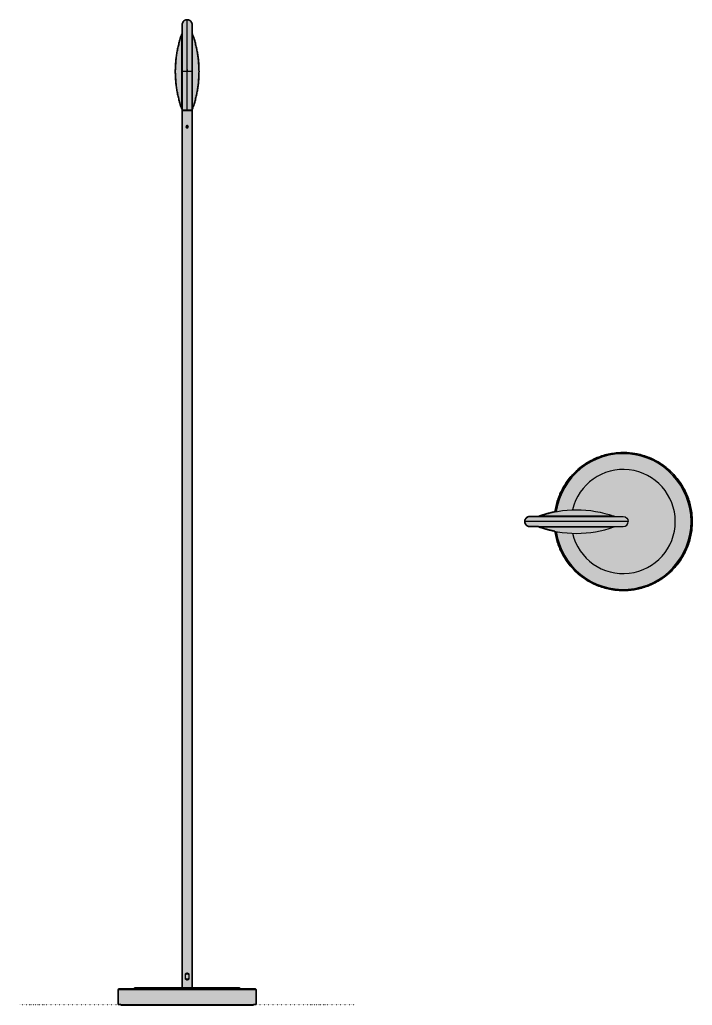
# Model space of a CAD drawing. Header units: millimetres. Extents: x 0 to 1411, y -1 to 1250.
# Drawn here: x 558 to 1411, y -1 to 1249 of the extents above; entities that cross this region are included whole.
import ezdxf

# ---------------------------------------------------------------- set-up
doc = ezdxf.new("R2010")
doc.units = ezdxf.units.MM
doc.linetypes.add('Dots', pattern=[1, 0, -1])
doc.layers.add('Blocks', color=7, linetype='Continuous')
doc.layers.add('Blocks$Fill', color=7, linetype='Continuous', true_color=0xffffff)
for name, color, linetype, lineweight, true_color in [('Blocks$Inner', 7, 'Continuous', 25, 0x007f00), ('Blocks$Outline', 7, 'Continuous', 35, 0xff3f3f), ('Groud', 7, 'Dots', 25, 0x243775)]:
    doc.layers.add(name, color=color, linetype=linetype, lineweight=lineweight, true_color=true_color)

# ---------------------------------------------------------------- blocks, each defined once
blk = doc.blocks.new('Marselis Floor Lamp Top')
at = {"layer": 'Blocks$Fill'}
blk.add_hatch(color=256, dxfattribs=at).paths.add_polyline_path([(293.5, 44.7), (293.5, 46.6), (293.4, 48.5), (293.3, 50.4), (293.2, 52.3), (293, 54.2), (292.8, 56.1), (292.5, 58.1), (292.2, 60), (291.8, 62), (291.4, 63.9), (290.9, 65.9), (290.4, 67.9), (289.8, 69.8), (289.2, 71.8), (288.6, 73.7), (287.9, 75.7), (287.1, 77.6), (286.3, 79.5), (285.4, 81.4), (284.5, 83.3), (283.6, 85.2), (282.6, 87.1), (281.5, 88.9), (280.4, 90.7), (279.3, 92.5), (278.1, 94.3), (276.9, 96.1), (275.6, 97.8), (274.3, 99.5), (272.9, 101.1), (271.5, 102.8), (270, 104.4), (268.6, 105.9), (267, 107.4), (265.5, 108.9), (263.9, 110.4), (262.2, 111.8), (260.6, 113.1), (258.9, 114.4), (257.2, 115.7), (255.4, 116.9), (253.7, 118.1), (251.9, 119.2), (250.1, 120.3), (248.2, 121.4), (246.4, 122.3), (244.5, 123.3), (242.7, 124.2), (240.8, 125), (238.9, 125.8), (237, 126.6), (235.1, 127.3), (233.1, 127.9), (231.2, 128.5), (229.3, 129.1), (227.4, 129.6), (225.5, 130), (223.5, 130.4), (221.6, 130.8), (219.7, 131.1), (217.8, 131.4), (215.9, 131.7), (214.1, 131.8), (212.2, 132), (210.3, 132.1), (208.5, 132.2), (206.6, 132.2), (204.6, 132.2), (202.7, 132.2), (200.8, 132.1), (198.8, 131.9), (196.8, 131.7), (194.9, 131.5), (192.9, 131.2), (190.9, 130.9), (188.9, 130.5), (186.9, 130.1), (184.9, 129.6), (182.9, 129.1), (181, 128.6), (179, 127.9), (177, 127.3), (175, 126.5), (173.1, 125.8), (171.1, 125), (169.2, 124.1), (167.3, 123.2), (165.4, 122.2), (163.5, 121.2), (161.6, 120.1), (159.8, 119), (158, 117.9), (156.2, 116.7), (154.5, 115.4), (152.7, 114.1), (151.1, 112.8), (149.4, 111.4), (147.8, 110), (146.2, 108.6), (144.6, 107.1), (143.1, 105.6), (141.7, 104), (140.2, 102.4), (138.8, 100.8), (137.5, 99.1), (136.2, 97.5), (134.9, 95.8), (133.7, 94), (132.6, 92.3), (131.4, 90.5), (130.4, 88.7), (129.4, 86.9), (128.4, 85.1), (127.4, 83.2), (126.6, 81.4), (125.7, 79.5), (125, 77.7), (124.2, 75.8), (123.5, 73.9), (122.9, 72), (122.3, 70.2), (121.7, 68.3), (121.2, 66.4), (120.8, 64.5), (120.4, 62.7), (120, 60.8), (119.7, 58.9), (119.4, 57.1), (116.8, 56.5), (114.3, 56), (111.7, 55.4), (109.2, 54.7), (106.7, 54), (104.2, 53.2), (101.8, 52.4), (99.3, 51.6), (99.3, 51.6), (99.3, 51.6), (99.2, 51.6), (99.2, 51.5), (99.1, 51.5), (99.1, 51.5), (99, 51.5), (99, 51.4), (98.9, 51.4), (98.8, 51.4), (98.8, 51.3), (98.7, 51.3), (98.7, 51.2), (98.7, 51.2), (98.6, 51.2), (98.6, 51.1), (98.5, 51.1), (87.3, 51.1), (87.2, 51.1), (87, 51.1), (86.9, 51.1), (86.7, 51), (86.6, 51), (86.5, 51), (86.3, 51), (86.2, 51), (86, 50.9), (85.9, 50.9), (85.7, 50.9), (85.6, 50.8), (85.4, 50.8), (85.3, 50.7), (85.1, 50.7), (85, 50.6), (84.8, 50.6), (84.7, 50.5), (84.5, 50.4), (84.4, 50.4), (84.3, 50.3), (84.1, 50.2), (84, 50.1), (83.8, 50), (83.7, 49.9), (83.6, 49.8), (83.4, 49.8), (83.3, 49.6), (83.2, 49.5), (83.1, 49.4), (82.9, 49.3), (82.8, 49.2), (82.7, 49.1), (82.6, 49), (82.5, 48.8), (82.4, 48.7), (82.3, 48.6), (82.2, 48.5), (82.1, 48.3), (82, 48.2), (81.9, 48.1), (81.8, 47.9), (81.7, 47.8), (81.7, 47.6), (81.6, 47.5), (81.5, 47.3), (81.5, 47.2), (81.4, 47.1), (81.4, 46.9), (81.3, 46.8), (81.3, 46.6), (81.2, 46.5), (81.2, 46.3), (81.1, 46.2), (81.1, 46), (81.1, 45.9), (81, 45.7), (81, 45.6), (81, 45.4), (81, 45.3), (81, 45.1), (81, 45), (81, 44.9), (81, 44.7), (81, 44.6), (81, 44.4), (81, 44.3), (81, 44.1), (81, 44), (81, 43.9), (81, 43.7), (81.1, 43.6), (81.1, 43.4), (81.1, 43.3), (81.2, 43.1), (81.2, 43), (81.3, 42.8), (81.3, 42.7), (81.4, 42.5), (81.4, 42.4), (81.5, 42.2), (81.5, 42.1), (81.6, 41.9), (81.7, 41.8), (81.7, 41.7), (81.8, 41.5), (81.9, 41.4), (82, 41.2), (82.1, 41.1), (82.2, 41), (82.3, 40.8), (82.4, 40.7), (82.5, 40.6), (82.6, 40.5), (82.7, 40.3), (82.8, 40.2), (82.9, 40.1), (83.1, 40), (83.2, 39.9), (83.3, 39.8), (83.4, 39.7), (83.6, 39.6), (83.7, 39.5), (83.8, 39.4), (84, 39.3), (84.1, 39.2), (84.3, 39.2), (84.4, 39.1), (84.5, 39), (84.7, 38.9), (84.8, 38.9), (85, 38.8), (85.1, 38.8), (85.3, 38.7), (85.4, 38.7), (85.6, 38.6), (85.7, 38.6), (85.9, 38.5), (86, 38.5), (86.2, 38.5), (86.3, 38.4), (86.5, 38.4), (86.6, 38.4), (86.7, 38.4), (86.9, 38.4), (87, 38.4), (87.2, 38.4), (87.3, 38.4), (98.5, 38.4), (98.6, 38.3), (98.6, 38.3), (98.7, 38.2), (98.7, 38.2), (98.7, 38.2), (98.8, 38.1), (98.8, 38.1), (98.9, 38.1), (99, 38), (99, 38), (99.1, 38), (99.1, 37.9), (99.2, 37.9), (99.2, 37.9), (99.3, 37.9), (99.3, 37.8), (101.8, 37), (104.3, 36.2), (106.7, 35.4), (109.2, 34.7), (111.8, 34.1), (114.3, 33.5), (116.8, 32.9), (119.4, 32.4), (119.7, 30.5), (120, 28.7), (120.4, 26.8), (120.8, 24.9), (121.2, 23), (121.7, 21.2), (122.3, 19.3), (122.9, 17.4), (123.5, 15.5), (124.2, 13.6), (125, 11.8), (125.7, 9.9), (126.6, 8), (127.4, 6.2), (128.4, 4.4), (129.4, 2.5), (130.4, 0.7), (131.4, -1.1), (132.6, -2.8), (133.7, -4.6), (134.9, -6.3), (136.2, -8), (137.5, -9.7), (138.8, -11.3), (140.2, -13), (141.7, -14.6), (143.1, -16.1), (144.6, -17.6), (146.2, -19.1), (147.8, -20.6), (149.4, -22), (151.1, -23.4), (152.7, -24.7), (154.5, -26), (156.2, -27.2), (158, -28.4), (159.8, -29.6), (161.6, -30.7), (163.5, -31.8), (165.4, -32.8), (167.3, -33.7), (169.2, -34.7), (171.1, -35.5), (173.1, -36.3), (175, -37.1), (177, -37.8), (179, -38.5), (181, -39.1), (182.9, -39.7), (184.9, -40.2), (186.9, -40.7), (188.9, -41.1), (190.9, -41.5), (192.9, -41.8), (194.9, -42.1), (196.8, -42.3), (198.8, -42.5), (200.8, -42.6), (202.7, -42.7), (204.6, -42.8), (206.6, -42.8), (208.5, -42.7), (210.3, -42.7), (212.2, -42.6), (214.1, -42.4), (215.9, -42.2), (217.8, -42), (219.7, -41.7), (221.6, -41.4), (223.5, -41), (225.5, -40.6), (227.4, -40.1), (229.3, -39.6), (231.2, -39.1), (233.1, -38.5), (235.1, -37.8), (237, -37.1), (238.9, -36.4), (240.8, -35.6), (242.7, -34.7), (244.5, -33.8), (246.4, -32.9), (248.2, -31.9), (250.1, -30.9), (251.9, -29.8), (253.7, -28.7), (255.4, -27.5), (257.2, -26.3), (258.9, -25), (260.6, -23.7), (262.2, -22.3), (263.9, -20.9), (265.5, -19.5), (267, -18), (268.6, -16.5), (270, -14.9), (271.5, -13.3), (272.9, -11.7), (274.3, -10), (275.6, -8.3), (276.9, -6.6), (278.1, -4.9), (279.3, -3.1), (280.4, -1.3), (281.5, 0.5), (282.6, 2.4), (283.6, 4.2), (284.5, 6.1), (285.4, 8), (286.3, 9.9), (287.1, 11.9), (287.9, 13.8), (288.6, 15.7), (289.2, 17.7), (289.8, 19.6), (290.4, 21.6), (290.9, 23.5), (291.4, 25.5), (291.8, 27.5), (292.2, 29.4), (292.5, 31.4), (292.8, 33.3), (293, 35.2), (293.2, 37.2), (293.3, 39.1), (293.4, 41), (293.5, 42.8)], flags=0)
at = {"layer": 'Blocks$Inner'}
for p, q in [((87.3, 51.1), (206, 51.1)), ((194, 51.6), (99.3, 51.6)), ((212.4, 44.7), (81, 44.7)), ((87.3, 38.4), (206, 38.4)), ((194, 37.8), (99.3, 37.8))]:
    blk.add_line(p, q, dxfattribs=at)
for centre, radius, start, end in [((206, 44.7), 87.5, 0, 171.8809), ((206, 44.7), 86, 0, 171.5391), ((206, 44.7), 66, 0, 166.9401), ((100, 49.7), 2, 109.4578, 137.5458), ((193.3, 49.7), 2, 42.4542, 70.5422), ((87.3, 44.7), 6.35, 180, 270), ((146.7, 171.8), 142.1, 250.5422, 270), ((206, 44.7), 87.5, 188.1191, 0), ((206, 44.7), 86, 188.4609, 360), ((206, 44.7), 66, 193.0599, 0), ((146.7, 171.8), 142.1, 270, 289.4578), ((193.3, 39.7), 2, 289.4578, 317.5458), ((206, 44.7), 6.35, 270, 360)]:
    blk.add_arc(centre, radius, start, end, dxfattribs=at)
at = {"layer": 'Blocks$Inner', "extrusion": (0, 0, -1)}
for centre, radius, start, end in [((-87.3, 44.7), 6.35, 0, 90), ((-146.7, -82.4), 142.1, 70.5422, 109.4578), ((-206, 44.7), 6.35, 90, 180), ((-100, 39.7), 2, 289.4578, 317.5458)]:
    blk.add_arc(centre, radius, start, end, dxfattribs=at)
at = {"layer": 'Blocks$Outline'}
for points in [[(98.5, 51.1), (87.3, 51.1)], [(87.3, 38.4), (98.5, 38.4)]]:
    blk.add_lwpolyline(points, dxfattribs=at)
for points, weights, knots in [([(293.5, 44.7), (293.5, 126.2), (212.2, 132), (130.9, 137.8), (119.4, 57.1)], [1, 0.731707997326, 1, 0.731707997326, 1], [0, 0, 0, 131.245089, 131.245089, 262.490178, 262.490178, 262.490178]), ([(99.3, 51.6), (99.3, 51.6), (98.9, 51.4), (98.5, 51.1)], [0.999999807441, 0.999999807438, 0.970109605509, 1], [0.0000032, 0.0000032, 0.0000032, 0.0000032, 0.9804586, 0.9804586, 0.9804586]), ([(98.5, 38.4), (98.9, 38), (99.3, 37.8), (99.3, 37.8)], [1, 0.970109605509, 0.999999903717, 1], [0, 0, 0, 0.9804554, 0.9804586, 0.9804586, 0.9804586]), ([(119.4, 32.4), (130.9, -48.3), (212.2, -42.6), (293.5, -36.8), (293.5, 44.7)], [1, 0.731707997326, 1, 0.731707997326, 1], [0, 0, 0, 131.245089, 131.245089, 262.490178, 262.490178, 262.490178])]:
    blk.add_rational_spline(points, weights, degree=2, knots=knots, dxfattribs=at)
for points, weights in [([(87.3, 51.1), (81, 51.1), (81, 44.7)], [1, 0.707106781187, 1]), ([(119.4, 57.1), (109.2, 55.1), (99.3, 51.6)], [0.980561811553, 0.987579995683, 1]), ([(81, 44.7), (81, 38.4), (87.3, 38.4)], [1, 0.707106781187, 1]), ([(99.3, 37.8), (109.2, 34.4), (119.4, 32.4)], [1, 0.993796171367, 0.992944661828])]:
    blk.add_rational_spline(points, weights, degree=2, dxfattribs=at)
blk = doc.blocks.new('Marselis Floor Lamp Back')
at = {"layer": 'Blocks$Fill'}
blk.add_hatch(color=256, dxfattribs=at).paths.add_polyline_path([(218.7, 1242.6), (218.7, 1242.8), (218.7, 1242.9), (218.7, 1243.1), (218.7, 1243.2), (218.7, 1243.4), (218.6, 1243.5), (218.6, 1243.7), (218.6, 1243.8), (218.6, 1244), (218.5, 1244.1), (218.5, 1244.2), (218.5, 1244.4), (218.4, 1244.5), (218.4, 1244.7), (218.3, 1244.8), (218.3, 1245), (218.2, 1245.1), (218.1, 1245.3), (218.1, 1245.4), (218, 1245.6), (217.9, 1245.7), (217.8, 1245.8), (217.8, 1246), (217.7, 1246.1), (217.6, 1246.3), (217.5, 1246.4), (217.4, 1246.5), (217.3, 1246.7), (217.2, 1246.8), (217.1, 1246.9), (217, 1247), (216.8, 1247.1), (216.7, 1247.3), (216.6, 1247.4), (216.5, 1247.5), (216.4, 1247.6), (216.2, 1247.7), (216.1, 1247.8), (216, 1247.9), (215.8, 1248), (215.7, 1248.1), (215.5, 1248.1), (215.4, 1248.2), (215.3, 1248.3), (215.1, 1248.4), (215, 1248.4), (214.8, 1248.5), (214.7, 1248.6), (214.5, 1248.6), (214.4, 1248.7), (214.2, 1248.7), (214.1, 1248.8), (213.9, 1248.8), (213.8, 1248.8), (213.7, 1248.9), (213.5, 1248.9), (213.4, 1248.9), (213.2, 1248.9), (213.1, 1249), (212.9, 1249), (212.8, 1249), (212.6, 1249), (212.5, 1249), (212.4, 1249), (212.2, 1249), (212.1, 1249), (211.9, 1249), (211.8, 1249), (211.6, 1249), (211.5, 1248.9), (211.3, 1248.9), (211.2, 1248.9), (211, 1248.9), (210.9, 1248.8), (210.8, 1248.8), (210.6, 1248.8), (210.5, 1248.7), (210.3, 1248.7), (210.2, 1248.6), (210, 1248.6), (209.9, 1248.5), (209.7, 1248.4), (209.6, 1248.4), (209.4, 1248.3), (209.3, 1248.2), (209.2, 1248.1), (209, 1248.1), (208.9, 1248), (208.7, 1247.9), (208.6, 1247.8), (208.5, 1247.7), (208.3, 1247.6), (208.2, 1247.5), (208.1, 1247.4), (208, 1247.3), (207.9, 1247.1), (207.7, 1247), (207.6, 1246.9), (207.5, 1246.8), (207.4, 1246.7), (207.3, 1246.5), (207.2, 1246.4), (207.1, 1246.3), (207, 1246.1), (206.9, 1246), (206.9, 1245.8), (206.8, 1245.7), (206.7, 1245.6), (206.6, 1245.4), (206.6, 1245.3), (206.5, 1245.1), (206.4, 1245), (206.4, 1244.8), (206.3, 1244.7), (206.3, 1244.5), (206.2, 1244.4), (206.2, 1244.2), (206.2, 1244.1), (206.1, 1244), (206.1, 1243.8), (206.1, 1243.7), (206.1, 1243.5), (206, 1243.4), (206, 1243.2), (206, 1243.1), (206, 1242.9), (206, 1242.8), (206, 1242.6), (206, 1231.4), (206, 1231.4), (205.9, 1231.4), (205.9, 1231.3), (205.8, 1231.3), (205.8, 1231.2), (205.8, 1231.2), (205.7, 1231.1), (205.7, 1231.1), (205.6, 1231), (205.6, 1231), (205.6, 1230.9), (205.6, 1230.9), (205.5, 1230.8), (205.5, 1230.7), (205.5, 1230.7), (205.5, 1230.6), (204.5, 1227.8), (203.6, 1225), (202.8, 1222.1), (202, 1219.2), (201.2, 1216.3), (200.6, 1213.4), (200, 1210.5), (199.4, 1207.5), (198.9, 1204.5), (198.5, 1201.5), (198.2, 1198.5), (197.9, 1195.5), (197.6, 1192.4), (197.5, 1189.4), (197.4, 1186.3), (197.4, 1183.3), (197.4, 1180.3), (197.5, 1177.2), (197.6, 1174.2), (197.9, 1171.1), (198.2, 1168.1), (198.5, 1165.1), (198.9, 1162.1), (199.4, 1159.1), (200, 1156.1), (200.6, 1153.2), (201.2, 1150.3), (202, 1147.4), (202.8, 1144.5), (203.6, 1141.6), (204.5, 1138.8), (205.5, 1136), (205.5, 1135.9), (205.5, 1135.9), (205.5, 1135.8), (205.6, 1135.7), (205.6, 1135.7), (205.6, 1135.6), (205.6, 1135.6), (205.7, 1135.5), (205.7, 1135.5), (205.8, 1135.4), (205.8, 1135.4), (205.8, 1135.3), (205.9, 1135.3), (205.9, 1135.2), (206, 1135.2), (206, 1135.2), (206, 1134.8), (206, 1133.3), (206, 21), (146.4, 21), (146.3, 21), (146.3, 21), (146.3, 21), (146.2, 21), (146.2, 21), (146.2, 21), (146.2, 21), (146.1, 21), (146.1, 21), (146.1, 21), (146, 21), (146, 21), (146, 21), (146, 20.9), (145.9, 20.9), (145.9, 20.9), (145.9, 20.9), (145.9, 20.9), (145.8, 20.9), (145.8, 20.9), (145.8, 20.9), (145.7, 20.9), (145.7, 20.9), (145.7, 20.8), (145.7, 20.8), (145.6, 20.8), (145.6, 20.8), (145.6, 20.8), (145.6, 20.8), (145.5, 20.8), (145.5, 20.7), (145.5, 20.7), (145.5, 20.7), (145.4, 20.7), (145.4, 20.7), (145.4, 20.7), (145.4, 20.6), (145.3, 20.6), (145.3, 20.6), (145.3, 20.6), (145.3, 20.6), (145.3, 20.5), (145.2, 20.5), (145.2, 20.5), (145.2, 20.5), (145.2, 20.4), (145.2, 20.4), (145.1, 20.4), (145.1, 20.4), (145.1, 20.3), (145.1, 20.3), (145.1, 20.3), (145.1, 20.3), (145.1, 20.3), (145, 20.2), (145, 20.2), (145, 20.2), (145, 20.2), (145, 20.1), (145, 20.1), (145, 20.1), (145, 20.1), (144.9, 20), (144.9, 20), (126.4, 20), (126.4, 20), (126.4, 20), (126.3, 20), (126.3, 20), (126.2, 20), (126.2, 20), (126.2, 20), (126.1, 20), (126.1, 20), (126.1, 20), (126, 20), (126, 20), (126, 20), (125.9, 19.9), (125.9, 19.9), (125.9, 19.9), (125.8, 19.9), (125.8, 19.9), (125.8, 19.9), (125.7, 19.9), (125.7, 19.8), (125.7, 19.8), (125.6, 19.8), (125.6, 19.8), (125.6, 19.8), (125.5, 19.8), (125.5, 19.7), (125.5, 19.7), (125.4, 19.7), (125.4, 19.7), (125.4, 19.6), (125.3, 19.6), (125.3, 19.6), (125.3, 19.6), (125.3, 19.5), (125.2, 19.5), (125.2, 19.5), (125.2, 19.4), (125.2, 19.4), (125.1, 19.4), (125.1, 19.4), (125.1, 19.3), (125.1, 19.3), (125.1, 19.3), (125, 19.2), (125, 19.2), (125, 19.2), (125, 19.1), (125, 19.1), (125, 19.1), (124.9, 19), (124.9, 19), (124.9, 18.9), (124.9, 18.9), (124.9, 18.9), (124.9, 18.8), (124.9, 18.8), (124.9, 18.8), (124.9, 18.7), (124.9, 18.7), (124.9, 18.7), (124.9, 18.6), (124.9, 18.6), (124.9, 18.6), (124.9, 18.5), (124.9, 18.5), (124.9, 0), (128.4, 0), (128.4, -1), (296.4, -1), (296.4, 0), (299.8, 0), (299.8, 18.5), (299.8, 18.5), (299.8, 18.6), (299.8, 18.6), (299.8, 18.6), (299.8, 18.7), (299.8, 18.7), (299.8, 18.7), (299.8, 18.8), (299.8, 18.8), (299.8, 18.8), (299.8, 18.9), (299.8, 18.9), (299.8, 18.9), (299.8, 19), (299.8, 19), (299.7, 19.1), (299.7, 19.1), (299.7, 19.1), (299.7, 19.2), (299.7, 19.2), (299.7, 19.2), (299.6, 19.3), (299.6, 19.3), (299.6, 19.3), (299.6, 19.4), (299.6, 19.4), (299.5, 19.4), (299.5, 19.4), (299.5, 19.5), (299.5, 19.5), (299.4, 19.5), (299.4, 19.6), (299.4, 19.6), (299.4, 19.6), (299.3, 19.6), (299.3, 19.7), (299.3, 19.7), (299.2, 19.7), (299.2, 19.7), (299.2, 19.8), (299.1, 19.8), (299.1, 19.8), (299.1, 19.8), (299, 19.8), (299, 19.8), (299, 19.9), (298.9, 19.9), (298.9, 19.9), (298.9, 19.9), (298.8, 19.9), (298.8, 19.9), (298.8, 19.9), (298.7, 20), (298.7, 20), (298.7, 20), (298.6, 20), (298.6, 20), (298.6, 20), (298.5, 20), (298.5, 20), (298.5, 20), (298.4, 20), (298.4, 20), (298.4, 20), (298.4, 20), (279.8, 20), (279.8, 20), (279.7, 20.1), (279.7, 20.1), (279.7, 20.1), (279.7, 20.1), (279.7, 20.2), (279.7, 20.2), (279.7, 20.2), (279.7, 20.2), (279.6, 20.3), (279.6, 20.3), (279.6, 20.3), (279.6, 20.3), (279.6, 20.3), (279.6, 20.4), (279.6, 20.4), (279.5, 20.4), (279.5, 20.4), (279.5, 20.5), (279.5, 20.5), (279.5, 20.5), (279.4, 20.5), (279.4, 20.6), (279.4, 20.6), (279.4, 20.6), (279.4, 20.6), (279.3, 20.6), (279.3, 20.7), (279.3, 20.7), (279.3, 20.7), (279.2, 20.7), (279.2, 20.7), (279.2, 20.7), (279.2, 20.8), (279.1, 20.8), (279.1, 20.8), (279.1, 20.8), (279.1, 20.8), (279, 20.8), (279, 20.8), (279, 20.9), (279, 20.9), (278.9, 20.9), (278.9, 20.9), (278.9, 20.9), (278.8, 20.9), (278.8, 20.9), (278.8, 20.9), (278.8, 20.9), (278.7, 20.9), (278.7, 21), (278.7, 21), (278.7, 21), (278.6, 21), (278.6, 21), (278.6, 21), (278.5, 21), (278.5, 21), (278.5, 21), (278.5, 21), (278.4, 21), (278.4, 21), (278.4, 21), (278.4, 21), (218.7, 21), (218.7, 1133.3), (218.7, 1134.8), (218.7, 1135.2), (218.7, 1135.2), (218.8, 1135.2), (218.8, 1135.3), (218.9, 1135.3), (218.9, 1135.4), (218.9, 1135.4), (219, 1135.5), (219, 1135.5), (219.1, 1135.6), (219.1, 1135.6), (219.1, 1135.7), (219.1, 1135.7), (219.2, 1135.8), (219.2, 1135.9), (219.2, 1135.9), (219.2, 1136), (220.2, 1138.8), (221.1, 1141.7), (222, 1144.6), (222.8, 1147.5), (223.5, 1150.4), (224.2, 1153.4), (224.8, 1156.3), (225.3, 1159.3), (225.8, 1162.3), (226.2, 1165.3), (226.6, 1168.3), (226.8, 1171.3), (227.1, 1174.3), (227.2, 1177.3), (227.3, 1180.3), (227.4, 1183.3), (227.3, 1186.3), (227.2, 1189.3), (227.1, 1192.3), (226.8, 1195.3), (226.6, 1198.3), (226.2, 1201.3), (225.8, 1204.3), (225.3, 1207.3), (224.8, 1210.3), (224.2, 1213.2), (223.5, 1216.2), (222.8, 1219.1), (222, 1222), (221.1, 1224.9), (220.2, 1227.8), (219.2, 1230.6), (219.2, 1230.7), (219.2, 1230.7), (219.2, 1230.8), (219.1, 1230.9), (219.1, 1230.9), (219.1, 1231), (219.1, 1231), (219, 1231.1), (219, 1231.1), (218.9, 1231.2), (218.9, 1231.2), (218.9, 1231.3), (218.8, 1231.3), (218.8, 1231.4), (218.7, 1231.4), (218.7, 1231.4)], flags=0)
at = {"layer": 'Blocks$Inner'}
for p, q in [((218.7, 1183.3), (218.7, 1242.6)), ((218.7, 21), (218.7, 1133.3)), ((212.4, 1114.8), (212.4, 1111.8)), ((210.1, 34.3), (210.1, 37.8)), ((214.6, 37.8), (214.6, 34.3)), ((210.1, 33.2), (210.1, 36.7)), ((214.6, 36.7), (214.6, 33.2))]:
    blk.add_line(p, q, dxfattribs=at)
for points in [[(206, 1242.6), (206, 1183.3)], [(212.4, 1134.8), (212.4, 1183.3), (212.4, 1249)], [(205.5, 1136), (205.5, 1183.3), (205.5, 1230.6)], [(219.2, 1136), (219.2, 1183.3), (219.2, 1230.6)], [(206, 1133.3), (206, 1134.8), (212.4, 1134.8), (218.7, 1134.8), (218.7, 1183.3), (212.4, 1183.3), (206, 1183.3), (206, 1134.8), (218.7, 1134.8), (218.7, 1133.3), (206, 1133.3), (206, 21)], [(298.4, 20), (212.4, 20), (126.4, 20)], [(278.4, 21), (212.4, 21), (146.4, 21)], [(128.4, 0), (128.4, -1), (296.4, -1), (296.4, 0)]]:
    blk.add_lwpolyline(points, dxfattribs=at)
blk.add_lwpolyline([(299.8, 18.5), (212.4, 18.5), (124.9, 18.5), (124.9, 0), (212.4, 0), (299.8, 0)], close=True, dxfattribs=at)
for centre, radius, start, end in [((212.4, 1242.6), 6.35, 90, 180), ((212.4, 1242.6), 6.35, 0, 90), ((339.4, 1183.3), 142.1, 160.5422, 199.4578), ((217.4, 1230), 2, 19.4578, 47.5458), ((85.3, 1183.3), 142.1, 0, 19.4578), ((85.3, 1183.3), 142.1, 340.5422, 0), ((207.4, 1136.6), 2, 199.4578, 227.5458), ((217.4, 1136.6), 2, 312.4542, 340.5422), ((126.4, 18.5), 1.5, 90, 180), ((146.4, 19.5), 1.5, 90, 160.5288), ((278.4, 19.5), 1.5, 19.4712, 90), ((298.4, 18.5), 1.5, 0, 90)]:
    blk.add_arc(centre, radius, start, end, dxfattribs=at)
at = {"layer": 'Blocks$Inner', "extrusion": (0, 0, -1)}
blk.add_arc((-207.4, 1230), 2, 19.4578, 47.5458, dxfattribs=at)
at = {"layer": 'Blocks$Inner'}
for points, knots in [([(212.5, 1185.8), (212.5, 1185.6), (212.5, 1185.2), (212.5, 1184.8), (212.5, 1184.5)], [0, 0, 0, 0, 0.414705, 1, 1, 1, 1]), ([(213.9, 1113.3), (213.9, 1113.2), (213.8, 1113.1), (213.8, 1112.9), (213.8, 1112.8), (213.7, 1112.6), (213.7, 1112.5), (213.5, 1112.4), (213.5, 1112.3), (213.3, 1112.1), (213.1, 1112), (212.7, 1111.8), (212.5, 1111.8), (212.3, 1111.8), (212.2, 1111.8), (212, 1111.8), (211.9, 1111.9), (211.6, 1112), (211.4, 1112.1), (211.2, 1112.3), (211.2, 1112.4), (211, 1112.5), (211, 1112.6), (210.9, 1112.8), (210.9, 1112.9), (210.9, 1113.1), (210.9, 1113.2), (210.9, 1113.5), (210.9, 1113.7), (211, 1114), (211, 1114.1), (211.2, 1114.2), (211.2, 1114.3), (211.4, 1114.4), (211.4, 1114.5), (211.6, 1114.6), (211.7, 1114.6), (212, 1114.8), (212.2, 1114.8), (212.4, 1114.8), (212.5, 1114.8), (212.7, 1114.8), (212.8, 1114.7), (213.1, 1114.6), (213.3, 1114.5), (213.5, 1114.2), (213.7, 1114.1), (213.8, 1113.8), (213.8, 1113.7), (213.8, 1113.5), (213.9, 1113.4), (213.9, 1113.3)], [0, 0, 0, 0, 0.03125, 0.03125, 0.0625, 0.0625, 0.09375, 0.09375, 0.125, 0.125, 0.1875, 0.1875, 0.25, 0.25, 0.28125, 0.28125, 0.3125, 0.3125, 0.375, 0.375, 0.40625, 0.40625, 0.4375, 0.4375, 0.46875, 0.46875, 0.5, 0.5, 0.5625, 0.5625, 0.59375, 0.59375, 0.625, 0.625, 0.65625, 0.65625, 0.6875, 0.6875, 0.75, 0.75, 0.78125, 0.78125, 0.8125, 0.8125, 0.875, 0.875, 0.9375, 0.9375, 0.96875, 0.96875, 1, 1, 1, 1]), ([(210.1, 37.8), (210.1, 37.9), (210.1, 38), (210.2, 38.3), (210.2, 38.5), (210.3, 38.8), (210.4, 38.9), (210.6, 39.1), (210.7, 39.2), (211, 39.5), (211.2, 39.7), (211.6, 39.9), (211.8, 39.9), (212.1, 40), (212.2, 40), (212.5, 40), (212.6, 40), (212.9, 39.9), (213.1, 39.9), (213.4, 39.8), (213.5, 39.7), (213.7, 39.5), (213.8, 39.4), (214, 39.2), (214.1, 39.1), (214.3, 38.9), (214.4, 38.8), (214.5, 38.3), (214.6, 38), (214.6, 37.8)], [4.5, 4.5, 4.5, 4.5, 4.5625, 4.5625, 4.625, 4.625, 4.6875, 4.6875, 4.75, 4.75, 4.875, 4.875, 4.9375, 4.9375, 5, 5, 5.0625, 5.0625, 5.125, 5.125, 5.1875, 5.1875, 5.25, 5.25, 5.3125, 5.3125, 5.375, 5.375, 5.5, 5.5, 5.5, 5.5]), ([(210.1, 36.7), (210.1, 36.9), (210.1, 37), (210.2, 37.3), (210.2, 37.5), (210.3, 37.8), (210.4, 37.9), (210.6, 38.1), (210.7, 38.2), (211, 38.5), (211.2, 38.7), (211.6, 38.9), (211.8, 38.9), (212.1, 39), (212.2, 39), (212.5, 39), (212.6, 39), (212.9, 38.9), (213.1, 38.9), (213.4, 38.8), (213.5, 38.7), (213.7, 38.5), (213.8, 38.4), (214, 38.2), (214.1, 38.1), (214.3, 37.9), (214.4, 37.8), (214.5, 37.3), (214.6, 37), (214.6, 36.7)], [4.5, 4.5, 4.5, 4.5, 4.5625, 4.5625, 4.625, 4.625, 4.6875, 4.6875, 4.75, 4.75, 4.875, 4.875, 4.9375, 4.9375, 5, 5, 5.0625, 5.0625, 5.125, 5.125, 5.1875, 5.1875, 5.25, 5.25, 5.3125, 5.3125, 5.375, 5.375, 5.5, 5.5, 5.5, 5.5]), ([(214.6, 34.3), (214.6, 34.1), (214.6, 34), (214.5, 33.7), (214.5, 33.5), (214.4, 33.2), (214.3, 33.1), (214.1, 32.9), (214, 32.8), (213.7, 32.5), (213.5, 32.3), (213.1, 32.1), (212.9, 32.1), (212.6, 32), (212.5, 32), (212.2, 32), (212.1, 32), (211.8, 32.1), (211.6, 32.1), (211.3, 32.2), (211.2, 32.3), (211, 32.5), (210.9, 32.6), (210.7, 32.8), (210.6, 32.9), (210.4, 33.1), (210.3, 33.2), (210.2, 33.7), (210.1, 34), (210.1, 34.3)], [0, 0, 0, 0, 0.0625, 0.0625, 0.125, 0.125, 0.1875, 0.1875, 0.25, 0.25, 0.375, 0.375, 0.4375, 0.4375, 0.5, 0.5, 0.5625, 0.5625, 0.625, 0.625, 0.6875, 0.6875, 0.75, 0.75, 0.8125, 0.8125, 0.875, 0.875, 1, 1, 1, 1]), ([(214.6, 33.2), (214.6, 33.1), (214.6, 33), (214.5, 32.7), (214.5, 32.5), (214.4, 32.2), (214.3, 32.1), (214.1, 31.9), (214, 31.8), (213.7, 31.5), (213.5, 31.3), (213.1, 31.1), (212.9, 31.1), (212.6, 31), (212.5, 31), (212.2, 31), (212.1, 31), (211.8, 31.1), (211.6, 31.1), (211.3, 31.2), (211.2, 31.3), (211, 31.5), (210.9, 31.6), (210.7, 31.8), (210.6, 31.9), (210.4, 32.1), (210.3, 32.2), (210.2, 32.7), (210.1, 33), (210.1, 33.2)], [0, 0, 0, 0, 0.0625, 0.0625, 0.125, 0.125, 0.1875, 0.1875, 0.25, 0.25, 0.375, 0.375, 0.4375, 0.4375, 0.5, 0.5, 0.5625, 0.5625, 0.625, 0.625, 0.6875, 0.6875, 0.75, 0.75, 0.8125, 0.8125, 0.875, 0.875, 1, 1, 1, 1])]:
    blk.add_open_spline(points, degree=3, knots=knots, dxfattribs=at)
at = {"layer": 'Blocks$Outline'}
for points in [[(206, 1242.6), (206, 1231.4)], [(218.7, 1231.4), (218.7, 1242.6)], [(206, 1135.2), (206, 1134.8)], [(206, 1134.8), (206, 1133.3)], [(206, 1133.3), (206, 21)], [(218.7, 1134.8), (218.7, 1135.2)], [(218.7, 1133.3), (218.7, 1134.8)], [(218.7, 21), (218.7, 1133.3)], [(124.9, 18.5), (124.9, 0)], [(144.9, 20), (126.4, 20)], [(206, 21), (146.4, 21)], [(278.4, 21), (218.7, 21)], [(298.4, 20), (279.8, 20)], [(299.8, 0), (299.8, 18.5)], [(124.9, 0), (128.4, 0)], [(128.4, 0), (128.4, -1)], [(296.4, -1), (296.4, 0)], [(296.4, 0), (299.8, 0)], [(128.4, -1), (296.4, -1)]]:
    blk.add_lwpolyline(points, dxfattribs=at)
for points, weights in [([(212.4, 1249), (206, 1249), (206, 1242.6)], [1, 0.707106781187, 1]), ([(218.7, 1242.6), (218.7, 1249), (212.4, 1249)], [1, 0.707106781187, 1]), ([(205.5, 1230.6), (188.7, 1183.3), (205.5, 1136)], [1, 0.942887211386, 1]), ([(219.2, 1230.6), (219.1, 1231.1), (218.7, 1231.4)], [0.99999812559, 0.97011044646, 1]), ([(227.4, 1183.3), (227.4, 1207.7), (219.2, 1230.6)], [1, 0.985618387457, 1]), ([(219.2, 1136), (227.4, 1158.9), (227.4, 1183.3)], [1, 0.985618387457, 1]), ([(205.5, 1136), (205.6, 1135.5), (206, 1135.2)], [0.99999875688, 0.970110130799, 1]), ([(146.4, 21), (145.3, 21), (144.9, 20)], [1, 0.816496580928, 1]), ([(279.8, 20), (279.4, 21), (278.4, 21)], [1, 0.816496580928, 1])]:
    blk.add_rational_spline(points, weights, degree=2, dxfattribs=at)
for points, weights, knots in [([(206, 1231.4), (205.6, 1231.1), (205.5, 1230.6), (205.5, 1230.6)], [1, 0.970110446237, 0.999999062988, 1], [0, 0, 0, 0.9804279, 0.9804586, 0.9804586, 0.9804586]), ([(218.7, 1135.2), (219.1, 1135.5), (219.2, 1136), (219.2, 1136)], [1, 0.970110130576, 0.99999937865, 1], [0, 0, 0, 0.9804382, 0.9804586, 0.9804586, 0.9804586]), ([(126.4, 20), (126.4, 20), (124.9, 20), (124.9, 18.5)], [0.999999596706, 0.999999395099, 0.707107239992, 0.999999888899], [0.000002, 0.000002, 0.000002, 0.000003, 2.356194, 2.356194, 2.356194]), ([(299.8, 18.5), (299.8, 18.5), (299.8, 20), (298.4, 20), (298.4, 20)], [0.99999988901, 0.999999888954, 0.707107239991, 0.999999395119, 0.999999596746], [0, 0, 0, 0, 2.356191, 2.356193, 2.356193, 2.356193])]:
    blk.add_rational_spline(points, weights, degree=2, knots=knots, dxfattribs=at)

msp = doc.modelspace()

# ---------------------------------------------------------------- linework, layer by layer
at = {"layer": 'Groud'}
msp.add_lwpolyline([(558, 0), (982.7, 0)], dxfattribs=at)

# ---------------------------------------------------------------- block references
at = {"layer": 'Blocks'}
for name, p in [('Marselis Floor Lamp Back', (558, 0)), ('Marselis Floor Lamp Top', (1117.5, 567.8))]:
    msp.add_blockref(name, p, dxfattribs=at)

doc.saveas('drawing.dxf')
